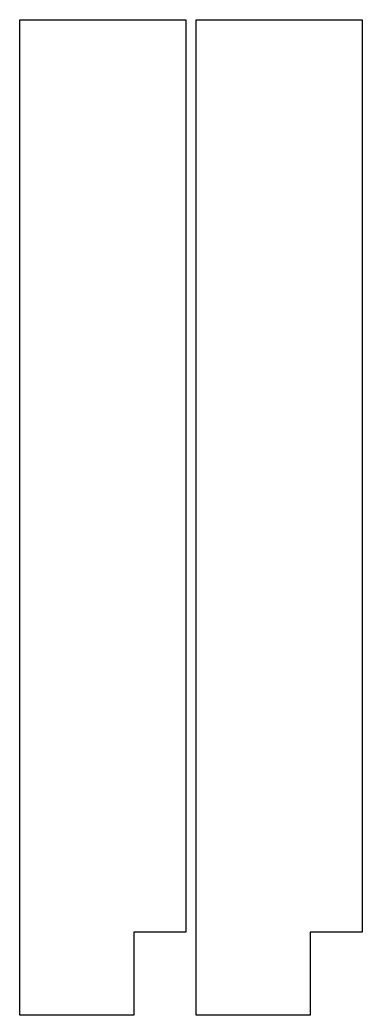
# Model space of a CAD drawing. Extents: x 0.1 to 8.4, y 0.1 to 24.1.
import ezdxf

# ---------------------------------------------------------------- set-up
doc = ezdxf.new("R2010")
doc.units = 0
doc.layers.get('0').update_dxf_attribs({"linetype": 'CONTINUOUS'})

msp = doc.modelspace()

# ---------------------------------------------------------------- linework, layer by layer
for points in [[(2.875, 0.135), (0.125, 0.135), (0.125, 24.135), (4.125, 24.135), (4.125, 2.135), (2.875, 2.135)], [(7.127, 0.135), (4.377, 0.135), (4.377, 24.135), (8.377, 24.135), (8.377, 2.135), (7.127, 2.135)]]:
    msp.add_lwpolyline(points, close=True)

doc.saveas('drawing.dxf')
